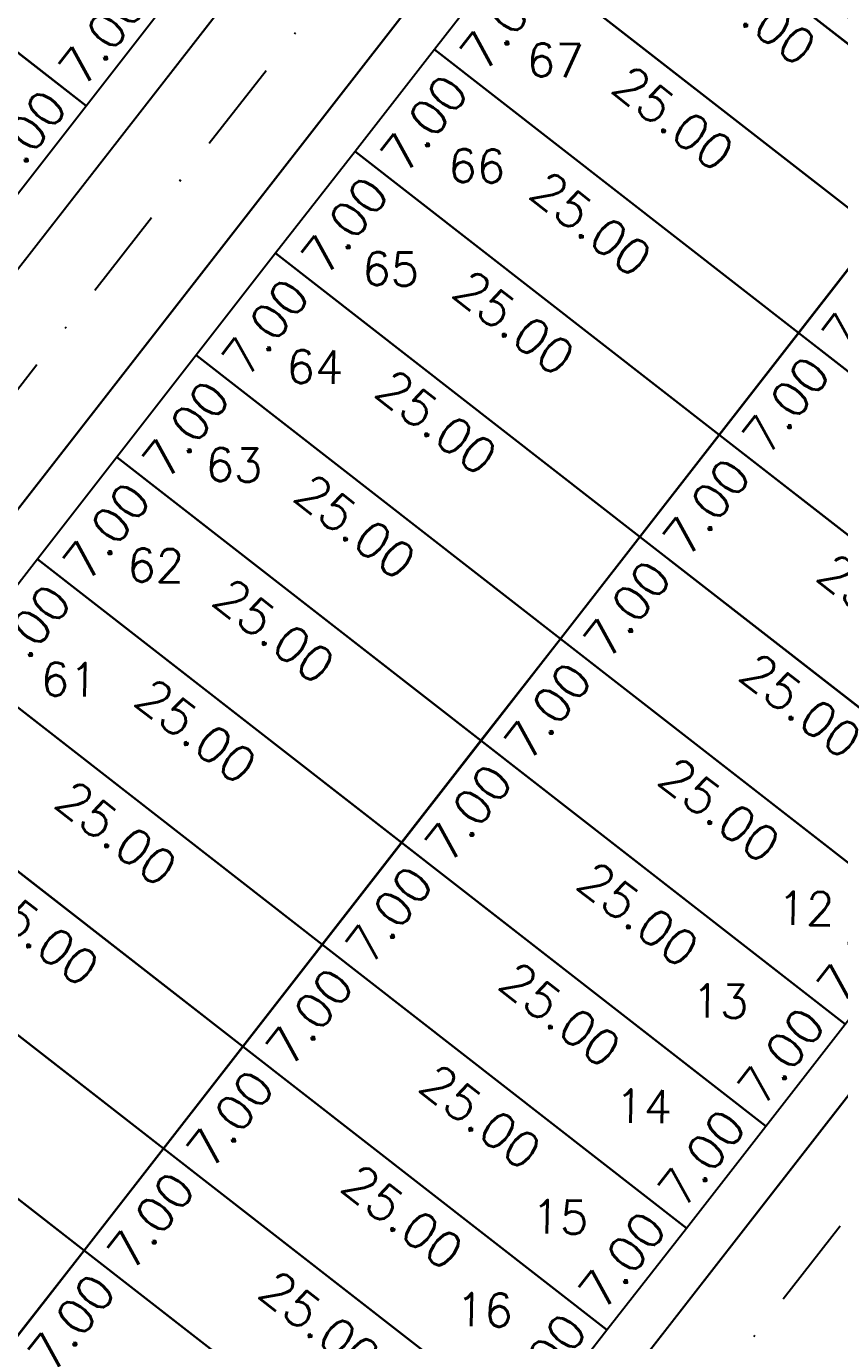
# Model space of a CAD drawing. Header units: millimetres. Extents: x -4430026 to 4783824, y 584 to 9593110.
# Drawn here: x 2560.2 to 2604.3, y 887.7 to 958.9 of the extents above; entities that cross this region are included whole.
import ezdxf
from ezdxf.enums import TextEntityAlignment as Align

# ---------------------------------------------------------------- set-up
doc = ezdxf.new("R2010")
doc.units = ezdxf.units.MM
doc.linetypes.add('CONTINUO', pattern=[0])
doc.linetypes.add('DASHDOT', pattern=[1, 0.5, -0.25, 0, -0.25])
for name, color, linetype in [('Calçada', 1, 'Continuous'), ('Cota', 8, 'Continuous'), ('EIXO DAS VIAS', 252, 'DASHDOT'), ('Lotes', 2, 'Continuous'), ('Numero de lotes', 5, 'Continuous')]:
    doc.layers.add(name, color=color, linetype=linetype)
doc.styles.add('arcad1', font='romans.shx')
doc.styles.add('ROMANS', font='romans.shx')
doc.dimstyles.new('BOLA100', dxfattribs={"dimscale": 0, "dimtxt": 1.9, "dimasz": 0.18, "dimexe": 0.18, "dimexo": 0.063, "dimgap": 0, "dimtad": 1, "dimzin": 4, "dimdsep": 46, "dimtxsty": 'ROMANS', "dimcen": 0.09, "dimse1": 1, "dimse2": 1, "dimsd1": 1, "dimsd2": 1, "dimclrt": 256, "dimaunit": 1, "dimadec": 4, "dimazin": 0, "dimtfac": 1.2, "dimtix": 1, "dimtmove": 2, "dimatfit": 3, "dimfxl": 1, "dimtvp": 2, "dimtolj": 1, "dimtzin": 4, "dimarcsym": 0})

# ---------------------------------------------------------------- blocks, each defined once
blk = doc.blocks.new('*D977')
at = {"layer": 'DEFPOINTS', "color": 0}
for p in [(2563.328, 892.601), (2565.55, 890.871), (2559.028, 887.078)]:
    blk.add_point(p, dxfattribs=at)
at = {"layer": 'Cota', "insert": (2562.65, 888.694), "char_height": 1.9, "attachment_point": 5, "rotation": 52.09358, "style": 'ROMANS'}
blk.add_mtext('\\A1;7.00', dxfattribs=at)
blk = doc.blocks.new('*D978')
at = {"layer": 'DEFPOINTS', "color": 0}
for p in [(2567.629, 898.124), (2569.85, 896.395), (2563.328, 892.601)]:
    blk.add_point(p, dxfattribs=at)
at = {"layer": 'Cota', "insert": (2566.95, 894.217), "char_height": 1.9, "attachment_point": 5, "rotation": 52.09358, "style": 'ROMANS'}
blk.add_mtext('\\A1;7.00', dxfattribs=at)
blk = doc.blocks.new('*D999')
at = {"layer": 'DEFPOINTS', "color": 0}
for p in [(2560.805, 930.053), (2563.151, 928.226), (2556.505, 924.53)]:
    blk.add_point(p, dxfattribs=at)
at = {"layer": 'Cota', "insert": (2560.251, 926.048), "char_height": 1.9, "attachment_point": 5, "rotation": 52.09358, "style": 'ROMANS'}
blk.add_mtext('\\A1;7.00', dxfattribs=at)
blk = doc.blocks.new('*D1000')
at = {"layer": 'DEFPOINTS', "color": 0}
for p in [(2565.106, 935.576), (2567.452, 933.749), (2560.805, 930.053)]:
    blk.add_point(p, dxfattribs=at)
at = {"layer": 'Cota', "insert": (2564.552, 931.572), "char_height": 1.9, "attachment_point": 5, "rotation": 52.09358, "style": 'ROMANS'}
blk.add_mtext('\\A1;7.00', dxfattribs=at)
blk = doc.blocks.new('*D1001')
at = {"layer": 'DEFPOINTS', "color": 0}
for p in [(2569.407, 941.099), (2571.752, 939.273), (2565.106, 935.576)]:
    blk.add_point(p, dxfattribs=at)
at = {"layer": 'Cota', "insert": (2568.853, 937.095), "char_height": 1.9, "attachment_point": 5, "rotation": 52.09358, "style": 'ROMANS'}
blk.add_mtext('\\A1;7.00', dxfattribs=at)
blk = doc.blocks.new('*D1002')
at = {"layer": 'DEFPOINTS', "color": 0}
for p in [(2573.707, 946.622), (2576.053, 944.796), (2569.407, 941.099)]:
    blk.add_point(p, dxfattribs=at)
at = {"layer": 'Cota', "insert": (2573.153, 942.618), "char_height": 1.9, "attachment_point": 5, "rotation": 52.09358, "style": 'ROMANS'}
blk.add_mtext('\\A1;7.00', dxfattribs=at)
blk = doc.blocks.new('*D1003')
at = {"layer": 'DEFPOINTS', "color": 0}
for p in [(2578.008, 952.145), (2580.354, 950.319), (2573.707, 946.622)]:
    blk.add_point(p, dxfattribs=at)
at = {"layer": 'Cota', "insert": (2577.454, 948.141), "char_height": 1.9, "attachment_point": 5, "rotation": 52.09358, "style": 'ROMANS'}
blk.add_mtext('\\A1;7.00', dxfattribs=at)
blk = doc.blocks.new('*D1004')
at = {"layer": 'DEFPOINTS', "color": 0}
for p in [(2582.308, 957.668), (2584.654, 955.842), (2578.008, 952.145)]:
    blk.add_point(p, dxfattribs=at)
at = {"layer": 'Cota', "insert": (2581.754, 953.664), "char_height": 1.9, "attachment_point": 5, "rotation": 52.09358, "style": 'ROMANS'}
blk.add_mtext('\\A1;7.00', dxfattribs=at)
blk = doc.blocks.new('*D1005')
at = {"layer": 'DEFPOINTS', "color": 0}
for p in [(2586.609, 963.192), (2588.955, 961.365), (2582.308, 957.668)]:
    blk.add_point(p, dxfattribs=at)
at = {"layer": 'Cota', "insert": (2586.055, 959.187), "char_height": 1.9, "attachment_point": 5, "rotation": 52.09358, "style": 'ROMANS'}
blk.add_mtext('\\A1;7.00', dxfattribs=at)
blk = doc.blocks.new('*D1008')
at = {"layer": 'DEFPOINTS', "color": 0}
for p in [(2571.93, 903.647), (2574.151, 901.918), (2567.629, 898.124)]:
    blk.add_point(p, dxfattribs=at)
at = {"layer": 'Cota', "insert": (2571.251, 899.74), "char_height": 1.9, "attachment_point": 5, "rotation": 52.09358, "style": 'ROMANS'}
blk.add_mtext('\\A1;7.00', dxfattribs=at)
blk = doc.blocks.new('*D1009')
at = {"layer": 'DEFPOINTS', "color": 0}
for p in [(2576.23, 909.17), (2578.452, 907.441), (2571.93, 903.647)]:
    blk.add_point(p, dxfattribs=at)
at = {"layer": 'Cota', "insert": (2575.552, 905.263), "char_height": 1.9, "attachment_point": 5, "rotation": 52.09358, "style": 'ROMANS'}
blk.add_mtext('\\A1;7.00', dxfattribs=at)
blk = doc.blocks.new('*D1010')
at = {"layer": 'DEFPOINTS', "color": 0}
for p in [(2580.531, 914.694), (2582.752, 912.964), (2576.23, 909.17)]:
    blk.add_point(p, dxfattribs=at)
at = {"layer": 'Cota', "insert": (2579.852, 910.786), "char_height": 1.9, "attachment_point": 5, "rotation": 52.09358, "style": 'ROMANS'}
blk.add_mtext('\\A1;7.00', dxfattribs=at)
blk = doc.blocks.new('*D1011')
at = {"layer": 'DEFPOINTS', "color": 0}
for p in [(2584.831, 920.217), (2587.053, 918.487), (2580.531, 914.694)]:
    blk.add_point(p, dxfattribs=at)
at = {"layer": 'Cota', "insert": (2584.153, 916.309), "char_height": 1.9, "attachment_point": 5, "rotation": 52.09358, "style": 'ROMANS'}
blk.add_mtext('\\A1;7.00', dxfattribs=at)
blk = doc.blocks.new('*D1012')
at = {"layer": 'DEFPOINTS', "color": 0}
for p in [(2589.132, 925.74), (2591.353, 924.01), (2584.831, 920.217)]:
    blk.add_point(p, dxfattribs=at)
at = {"layer": 'Cota', "insert": (2588.454, 921.832), "char_height": 1.9, "attachment_point": 5, "rotation": 52.09358, "style": 'ROMANS'}
blk.add_mtext('\\A1;7.00', dxfattribs=at)
blk = doc.blocks.new('*D1013')
at = {"layer": 'DEFPOINTS', "color": 0}
for p in [(2593.433, 931.263), (2595.654, 929.533), (2589.132, 925.74)]:
    blk.add_point(p, dxfattribs=at)
at = {"layer": 'Cota', "insert": (2592.754, 927.355), "char_height": 1.9, "attachment_point": 5, "rotation": 52.09358, "style": 'ROMANS'}
blk.add_mtext('\\A1;7.00', dxfattribs=at)
blk = doc.blocks.new('*D1014')
at = {"layer": 'DEFPOINTS', "color": 0}
for p in [(2597.733, 936.786), (2599.955, 935.056), (2593.433, 931.263)]:
    blk.add_point(p, dxfattribs=at)
at = {"layer": 'Cota', "insert": (2597.055, 932.878), "char_height": 1.9, "attachment_point": 5, "rotation": 52.09358, "style": 'ROMANS'}
blk.add_mtext('\\A1;7.00', dxfattribs=at)
blk = doc.blocks.new('*D1015')
at = {"layer": 'DEFPOINTS', "color": 0}
for p in [(2602.034, 942.309), (2604.255, 940.579), (2597.733, 936.786)]:
    blk.add_point(p, dxfattribs=at)
at = {"layer": 'Cota', "insert": (2601.355, 938.401), "char_height": 1.9, "attachment_point": 5, "rotation": 52.09358, "style": 'ROMANS'}
blk.add_mtext('\\A1;7.00', dxfattribs=at)
blk = doc.blocks.new('*D1016')
at = {"layer": 'DEFPOINTS', "color": 0}
for p in [(2606.334, 947.832), (2608.556, 946.102), (2602.034, 942.309)]:
    blk.add_point(p, dxfattribs=at)
at = {"layer": 'Cota', "insert": (2605.656, 943.925), "char_height": 1.9, "attachment_point": 5, "rotation": 52.09358, "style": 'ROMANS'}
blk.add_mtext('\\A1;7.00', dxfattribs=at)
blk = doc.blocks.new('*D1019')
at = {"layer": 'DEFPOINTS', "color": 0}
for p in [(2591.085, 888.732), (2591.655, 888.288), (2587.354, 882.765)]:
    blk.add_point(p, dxfattribs=at)
at = {"layer": 'Cota', "insert": (2588.185, 886.554), "char_height": 1.9, "attachment_point": 5, "rotation": 52.09358, "style": 'ROMANS'}
blk.add_mtext('\\A1;7.00', dxfattribs=at)
blk = doc.blocks.new('*D1020')
at = {"layer": 'DEFPOINTS', "color": 0}
for p in [(2595.386, 894.255), (2595.956, 893.811), (2591.655, 888.288)]:
    blk.add_point(p, dxfattribs=at)
at = {"layer": 'Cota', "insert": (2592.486, 892.077), "char_height": 1.9, "attachment_point": 5, "rotation": 52.09358, "style": 'ROMANS'}
blk.add_mtext('\\A1;7.00', dxfattribs=at)
blk = doc.blocks.new('*D1021')
at = {"layer": 'DEFPOINTS', "color": 0}
for p in [(2599.686, 899.778), (2600.256, 899.334), (2595.956, 893.811)]:
    blk.add_point(p, dxfattribs=at)
at = {"layer": 'Cota', "insert": (2596.787, 897.6), "char_height": 1.9, "attachment_point": 5, "rotation": 52.09358, "style": 'ROMANS'}
blk.add_mtext('\\A1;7.00', dxfattribs=at)
blk = doc.blocks.new('*D1022')
at = {"layer": 'DEFPOINTS', "color": 0}
for p in [(2603.987, 905.301), (2604.557, 904.857), (2600.256, 899.334)]:
    blk.add_point(p, dxfattribs=at)
at = {"layer": 'Cota', "insert": (2601.087, 903.123), "char_height": 1.9, "attachment_point": 5, "rotation": 52.09358, "style": 'ROMANS'}
blk.add_mtext('\\A1;7.00', dxfattribs=at)
blk = doc.blocks.new('*D1023')
at = {"layer": 'DEFPOINTS', "color": 0}
for p in [(2608.288, 910.824), (2608.857, 910.38), (2604.557, 904.857)]:
    blk.add_point(p, dxfattribs=at)
at = {"layer": 'Cota', "insert": (2605.388, 908.646), "char_height": 1.9, "attachment_point": 5, "rotation": 52.09358, "style": 'ROMANS'}
blk.add_mtext('\\A1;7.00', dxfattribs=at)
blk = doc.blocks.new('*D1274')
at = {"layer": 'DEFPOINTS', "color": 0}
for p in [(2562.92, 955.022), (2563.45, 954.609), (2559.149, 949.086)]:
    blk.add_point(p, dxfattribs=at)
at = {"layer": 'Cota', "insert": (2560.02, 952.844), "char_height": 1.9, "attachment_point": 5, "rotation": 52.09358, "style": 'ROMANS'}
blk.add_mtext('\\A1;7.00', dxfattribs=at)
blk = doc.blocks.new('*D1275')
at = {"layer": 'DEFPOINTS', "color": 0}
for p in [(2567.22, 960.545), (2567.751, 960.132), (2563.45, 954.609)]:
    blk.add_point(p, dxfattribs=at)
at = {"layer": 'Cota', "insert": (2564.321, 958.367), "char_height": 1.9, "attachment_point": 5, "rotation": 52.09358, "style": 'ROMANS'}
blk.add_mtext('\\A1;7.00', dxfattribs=at)
blk = doc.blocks.new('*D3315')
at = {"layer": 'DEFPOINTS', "color": 0}
for p in [(2599.589, 961.957), (2605.816, 958.561), (2605.112, 957.656)]:
    blk.add_point(p, dxfattribs=at)
at = {"layer": 'Cota', "insert": (2603.639, 961.461), "char_height": 1.9, "attachment_point": 5, "rotation": 322.09358, "style": 'ROMANS'}
blk.add_mtext('\\A1;7.00', dxfattribs=at)
blk = doc.blocks.new('*D3343')
at = {"layer": 'DEFPOINTS', "color": 0}
for p in [(2590.91, 968.715), (2610.635, 953.355), (2608.98, 951.23)]:
    blk.add_point(p, dxfattribs=at)
at = {"layer": 'Cota', "insert": (2599.701, 959.659), "char_height": 1.9, "attachment_point": 5, "rotation": 322.09358, "style": 'ROMANS'}
blk.add_mtext('\\A1;25.00', dxfattribs=at)
blk = doc.blocks.new('*D3415')
at = {"layer": 'DEFPOINTS', "color": 0}
for p in [(2548.025, 975.492), (2567.751, 960.132), (2565.918, 957.779)]:
    blk.add_point(p, dxfattribs=at)
at = {"layer": 'Cota', "insert": (2556.639, 966.208), "char_height": 1.9, "attachment_point": 5, "rotation": 322.09358, "style": 'ROMANS'}
blk.add_mtext('\\A1;25.00', dxfattribs=at)
blk = doc.blocks.new('*D3427')
at = {"layer": 'DEFPOINTS', "color": 0}
for p in [(2543.725, 969.968), (2563.45, 954.609), (2561.722, 952.39)]:
    blk.add_point(p, dxfattribs=at)
at = {"layer": 'Cota', "insert": (2552.443, 960.819), "char_height": 1.9, "attachment_point": 5, "rotation": 322.09358, "style": 'ROMANS'}
blk.add_mtext('\\A1;25.00', dxfattribs=at)
blk = doc.blocks.new('*D3775')
at = {"layer": 'DEFPOINTS', "color": 0}
for p in [(2543.603, 907.96), (2563.328, 892.601), (2561.56, 890.33)]:
    blk.add_point(p, dxfattribs=at)
at = {"layer": 'Cota', "insert": (2552.281, 898.759), "char_height": 1.9, "attachment_point": 5, "rotation": 322.09358, "style": 'ROMANS'}
blk.add_mtext('\\A1;25.00', dxfattribs=at)
blk = doc.blocks.new('*D3776')
at = {"layer": 'DEFPOINTS', "color": 0}
for p in [(2563.328, 892.601), (2583.054, 877.242), (2581.285, 874.971)]:
    blk.add_point(p, dxfattribs=at)
at = {"layer": 'Cota', "insert": (2572.006, 883.4), "char_height": 1.9, "attachment_point": 5, "rotation": 322.09358, "style": 'ROMANS'}
blk.add_mtext('\\A1;25.00', dxfattribs=at)
blk = doc.blocks.new('*D3785')
at = {"layer": 'DEFPOINTS', "color": 0}
for p in [(2547.904, 913.484), (2567.629, 898.124), (2565.653, 895.587)]:
    blk.add_point(p, dxfattribs=at)
at = {"layer": 'Cota', "insert": (2556.374, 904.016), "char_height": 1.9, "attachment_point": 5, "rotation": 322.09358, "style": 'ROMANS'}
blk.add_mtext('\\A1;25.00', dxfattribs=at)
blk = doc.blocks.new('*D3786')
at = {"layer": 'DEFPOINTS', "color": 0}
for p in [(2567.629, 898.124), (2587.354, 882.765), (2585.379, 880.228)]:
    blk.add_point(p, dxfattribs=at)
at = {"layer": 'Cota', "insert": (2576.1, 888.657), "char_height": 1.9, "attachment_point": 5, "rotation": 322.09358, "style": 'ROMANS'}
blk.add_mtext('\\A1;25.00', dxfattribs=at)
blk = doc.blocks.new('*D3793')
at = {"layer": 'DEFPOINTS', "color": 0}
for p in [(2552.204, 919.007), (2571.93, 903.647), (2570.137, 901.345)]:
    blk.add_point(p, dxfattribs=at)
at = {"layer": 'Cota', "insert": (2560.858, 909.774), "char_height": 1.9, "attachment_point": 5, "rotation": 322.09358, "style": 'ROMANS'}
blk.add_mtext('\\A1;25.00', dxfattribs=at)
blk = doc.blocks.new('*D3794')
at = {"layer": 'DEFPOINTS', "color": 0}
for p in [(2571.93, 903.647), (2591.655, 888.288), (2589.862, 885.985)]:
    blk.add_point(p, dxfattribs=at)
at = {"layer": 'Cota', "insert": (2580.583, 894.415), "char_height": 1.9, "attachment_point": 5, "rotation": 322.09358, "style": 'ROMANS'}
blk.add_mtext('\\A1;25.00', dxfattribs=at)
blk = doc.blocks.new('*D3814')
at = {"layer": 'DEFPOINTS', "color": 0}
for p in [(2556.505, 924.53), (2576.23, 909.17), (2574.361, 906.769)]:
    blk.add_point(p, dxfattribs=at)
at = {"layer": 'Cota', "insert": (2565.082, 915.199), "char_height": 1.9, "attachment_point": 5, "rotation": 322.09358, "style": 'ROMANS'}
blk.add_mtext('\\A1;25.00', dxfattribs=at)
blk = doc.blocks.new('*D3815')
at = {"layer": 'DEFPOINTS', "color": 0}
for p in [(2576.23, 909.17), (2595.956, 893.811), (2594.086, 891.41)]:
    blk.add_point(p, dxfattribs=at)
at = {"layer": 'Cota', "insert": (2584.807, 899.839), "char_height": 1.9, "attachment_point": 5, "rotation": 322.09358, "style": 'ROMANS'}
blk.add_mtext('\\A1;25.00', dxfattribs=at)
blk = doc.blocks.new('*D3822')
at = {"layer": 'DEFPOINTS', "color": 0}
for p in [(2560.805, 930.053), (2580.531, 914.694), (2578.675, 912.31)]:
    blk.add_point(p, dxfattribs=at)
at = {"layer": 'Cota', "insert": (2569.396, 920.739), "char_height": 1.9, "attachment_point": 5, "rotation": 322.09358, "style": 'ROMANS'}
blk.add_mtext('\\A1;25.00', dxfattribs=at)
blk = doc.blocks.new('*D3823')
at = {"layer": 'DEFPOINTS', "color": 0}
for p in [(2580.531, 914.694), (2600.256, 899.334), (2598.4, 896.95)]:
    blk.add_point(p, dxfattribs=at)
at = {"layer": 'Cota', "insert": (2589.121, 905.38), "char_height": 1.9, "attachment_point": 5, "rotation": 322.09358, "style": 'ROMANS'}
blk.add_mtext('\\A1;25.00', dxfattribs=at)
blk = doc.blocks.new('*D3830')
at = {"layer": 'DEFPOINTS', "color": 0}
for p in [(2565.106, 935.576), (2584.831, 920.217), (2582.901, 917.737)]:
    blk.add_point(p, dxfattribs=at)
at = {"layer": 'Cota', "insert": (2573.622, 926.166), "char_height": 1.9, "attachment_point": 5, "rotation": 322.09358, "style": 'ROMANS'}
blk.add_mtext('\\A1;25.00', dxfattribs=at)
blk = doc.blocks.new('*D3831')
at = {"layer": 'DEFPOINTS', "color": 0}
for p in [(2584.831, 920.217), (2604.557, 904.857), (2602.626, 902.378)]:
    blk.add_point(p, dxfattribs=at)
at = {"layer": 'Cota', "insert": (2593.347, 910.807), "char_height": 1.9, "attachment_point": 5, "rotation": 322.09358, "style": 'ROMANS'}
blk.add_mtext('\\A1;25.00', dxfattribs=at)
blk = doc.blocks.new('*D3838')
at = {"layer": 'DEFPOINTS', "color": 0}
for p in [(2569.407, 941.099), (2589.132, 925.74), (2587.303, 923.391)]:
    blk.add_point(p, dxfattribs=at)
at = {"layer": 'Cota', "insert": (2578.024, 931.82), "char_height": 1.9, "attachment_point": 5, "rotation": 322.09358, "style": 'ROMANS'}
blk.add_mtext('\\A1;25.00', dxfattribs=at)
blk = doc.blocks.new('*D3839')
at = {"layer": 'DEFPOINTS', "color": 0}
for p in [(2589.132, 925.74), (2608.857, 910.38), (2607.028, 908.031)]:
    blk.add_point(p, dxfattribs=at)
at = {"layer": 'Cota', "insert": (2597.749, 916.46), "char_height": 1.9, "attachment_point": 5, "rotation": 322.09358, "style": 'ROMANS'}
blk.add_mtext('\\A1;25.00', dxfattribs=at)
blk = doc.blocks.new('*D3846')
at = {"layer": 'DEFPOINTS', "color": 0}
for p in [(2573.707, 946.622), (2593.433, 931.263), (2591.705, 929.044)]:
    blk.add_point(p, dxfattribs=at)
at = {"layer": 'Cota', "insert": (2582.426, 937.473), "char_height": 1.9, "attachment_point": 5, "rotation": 322.09358, "style": 'ROMANS'}
blk.add_mtext('\\A1;25.00', dxfattribs=at)
blk = doc.blocks.new('*D3847')
at = {"layer": 'DEFPOINTS', "color": 0}
for p in [(2593.433, 931.263), (2613.158, 915.904), (2611.43, 913.685)]:
    blk.add_point(p, dxfattribs=at)
at = {"layer": 'Cota', "insert": (2602.151, 922.114), "char_height": 1.9, "attachment_point": 5, "rotation": 322.09358, "style": 'ROMANS'}
blk.add_mtext('\\A1;25.00', dxfattribs=at)
blk = doc.blocks.new('*D3854')
at = {"layer": 'DEFPOINTS', "color": 0}
for p in [(2578.008, 952.145), (2597.733, 936.786), (2595.901, 934.433)]:
    blk.add_point(p, dxfattribs=at)
at = {"layer": 'Cota', "insert": (2586.622, 942.862), "char_height": 1.9, "attachment_point": 5, "rotation": 322.09358, "style": 'ROMANS'}
blk.add_mtext('\\A1;25.00', dxfattribs=at)
blk = doc.blocks.new('*D3855')
at = {"layer": 'DEFPOINTS', "color": 0}
for p in [(2597.733, 936.786), (2617.459, 921.427), (2615.626, 919.073)]:
    blk.add_point(p, dxfattribs=at)
at = {"layer": 'Cota', "insert": (2606.347, 927.503), "char_height": 1.9, "attachment_point": 5, "rotation": 322.09358, "style": 'ROMANS'}
blk.add_mtext('\\A1;25.00', dxfattribs=at)
blk = doc.blocks.new('*D3862')
at = {"layer": 'DEFPOINTS', "color": 0}
for p in [(2582.308, 957.668), (2602.034, 942.309), (2600.073, 939.79)]:
    blk.add_point(p, dxfattribs=at)
at = {"layer": 'Cota', "insert": (2590.794, 948.22), "char_height": 1.9, "attachment_point": 5, "rotation": 322.09358, "style": 'ROMANS'}
blk.add_mtext('\\A1;25.00', dxfattribs=at)
blk = doc.blocks.new('*D3863')
at = {"layer": 'DEFPOINTS', "color": 0}
for p in [(2602.034, 942.309), (2621.759, 926.95), (2619.798, 924.431)]:
    blk.add_point(p, dxfattribs=at)
at = {"layer": 'Cota', "insert": (2610.519, 932.86), "char_height": 1.9, "attachment_point": 5, "rotation": 322.09358, "style": 'ROMANS'}
blk.add_mtext('\\A1;25.00', dxfattribs=at)
blk = doc.blocks.new('*D3870')
at = {"layer": 'DEFPOINTS', "color": 0}
for p in [(2586.609, 963.192), (2606.334, 947.832), (2604.527, 945.51)]:
    blk.add_point(p, dxfattribs=at)
at = {"layer": 'Cota', "insert": (2595.247, 953.94), "char_height": 1.9, "attachment_point": 5, "rotation": 322.09358, "style": 'ROMANS'}
blk.add_mtext('\\A1;25.00', dxfattribs=at)

msp = doc.modelspace()

# ---------------------------------------------------------------- linework, layer by layer
at = {"layer": 'Calçada', "lineweight": -3}
for p, q in [((2448.999, 803.555), (2600.103, 997.612)), ((2448.999, 803.555), (2600.103, 997.612)), ((2607.654, 994.288), (2455.311, 798.64)), ((2607.654, 994.288), (2455.311, 798.64)), ((2498.707, 764.849), (2651.071, 960.525)), ((2498.707, 764.849), (2651.071, 960.525))]:
    msp.add_line(p, q, dxfattribs=at)
for points in [[(2600.103, 997.612, 0.46732), (2598.16, 1006.61, 0.081083), (2556.59, 1020.475, -0.007625), (2552.866, 1021.135, 0.282098), (2546.995, 1018.929), (2405.603, 837.345, 0.414214), (2406.651, 828.925), (2440.578, 802.507, 0.414214), (2448.999, 803.555)], [(2600.103, 997.612, 0.46732), (2598.16, 1006.61, 0.081083), (2556.59, 1020.475, -0.007625), (2552.866, 1021.135, 0.282098), (2546.995, 1018.929), (2405.603, 837.345, 0.414214), (2406.651, 828.925), (2440.578, 802.507, 0.414214), (2448.999, 803.555)], [(2651.071, 960.525, 0.414214), (2650.024, 968.945), (2618.463, 993.52, 0.00577), (2615.964, 995.42, 0.40747), (2607.654, 994.288), (2455.311, 798.64, 0.414214), (2456.359, 790.219), (2490.286, 763.801, 0.414214), (2498.707, 764.849)], [(2651.071, 960.525, 0.414214), (2650.024, 968.945), (2618.463, 993.52, 0.00577), (2615.964, 995.42, 0.40747), (2607.654, 994.288), (2455.311, 798.64, 0.414214), (2456.359, 790.219), (2490.286, 763.801, 0.414214), (2498.707, 764.849)]]:
    msp.add_lwpolyline(points, format="xyb", close=True, dxfattribs=at)
at = {"layer": 'EIXO DAS VIAS', "ltscale": 10}
for p, q in [((2446.011, 793.207, 103.708), (2610.292, 1004.186, 103.708)), ((2495.719, 754.502, 103.708), (2660.371, 965.958, 103.708))]:
    msp.add_line(p, q, dxfattribs=at)
at = {"layer": 'Lotes', "lineweight": -3}
for p, q in [((2563.45, 954.609), (2523.999, 985.328)), ((2474.859, 778.983), (2627.838, 975.448)), ((2630.36, 937.996), (2590.91, 968.715)), ((2626.06, 932.473), (2586.609, 963.192)), ((2621.759, 926.95), (2582.308, 957.668)), ((2617.459, 921.427), (2578.008, 952.145)), ((2613.158, 915.904), (2573.707, 946.622)), ((2608.857, 910.38), (2569.407, 941.099)), ((2604.557, 904.857), (2565.106, 935.576)), ((2600.256, 899.334), (2560.805, 930.053)), ((2595.956, 893.811), (2556.505, 924.53)), ((2591.655, 888.288), (2552.204, 919.007)), ((2587.354, 882.765), (2547.904, 913.484)), ((2583.054, 877.242), (2543.603, 907.96))]:
    msp.add_line(p, q, dxfattribs=at)
at = {"layer": 'Lotes', "linetype": 'CONTINUO', "lineweight": -3}
for p, q in [((2563.45, 954.609), (2543.725, 969.968)), ((2543.725, 969.968), (2563.45, 954.609)), ((2610.635, 953.355), (2590.91, 968.715)), ((2586.609, 963.192), (2582.308, 957.668)), ((2606.334, 947.832), (2586.609, 963.192)), ((2586.609, 963.192), (2606.334, 947.832)), ((2599.589, 961.957), (2605.112, 957.656)), ((2563.45, 954.609), (2567.751, 960.132)), ((2582.308, 957.668), (2578.008, 952.145)), ((2602.034, 942.309), (2582.308, 957.668)), ((2582.308, 957.668), (2602.034, 942.309)), ((2559.149, 949.086), (2563.45, 954.609)), ((2578.008, 952.145), (2573.707, 946.622)), ((2597.733, 936.786), (2578.008, 952.145)), ((2578.008, 952.145), (2597.733, 936.786)), ((2606.334, 947.832), (2602.034, 942.309)), ((2602.034, 942.309), (2606.334, 947.832)), ((2573.707, 946.622), (2569.407, 941.099)), ((2593.433, 931.263), (2573.707, 946.622)), ((2573.707, 946.622), (2593.433, 931.263)), ((2602.034, 942.309), (2597.733, 936.786)), ((2597.733, 936.786), (2602.034, 942.309)), ((2621.759, 926.95), (2602.034, 942.309)), ((2602.034, 942.309), (2621.759, 926.95)), ((2569.407, 941.099), (2565.106, 935.576)), ((2589.132, 925.74), (2569.407, 941.099)), ((2569.407, 941.099), (2589.132, 925.74)), ((2597.733, 936.786), (2593.433, 931.263)), ((2593.433, 931.263), (2597.733, 936.786)), ((2617.459, 921.427), (2597.733, 936.786)), ((2597.733, 936.786), (2617.459, 921.427)), ((2565.106, 935.576), (2560.805, 930.053)), ((2584.831, 920.217), (2565.106, 935.576)), ((2565.106, 935.576), (2584.831, 920.217)), ((2593.433, 931.263), (2589.132, 925.74)), ((2589.132, 925.74), (2593.433, 931.263)), ((2613.158, 915.904), (2593.433, 931.263)), ((2593.433, 931.263), (2613.158, 915.904)), ((2560.805, 930.053), (2556.505, 924.53)), ((2580.531, 914.694), (2560.805, 930.053)), ((2560.805, 930.053), (2580.531, 914.694)), ((2589.132, 925.74), (2584.831, 920.217)), ((2584.831, 920.217), (2589.132, 925.74)), ((2608.857, 910.38), (2589.132, 925.74)), ((2589.132, 925.74), (2608.857, 910.38)), ((2576.23, 909.17), (2556.505, 924.53)), ((2556.505, 924.53), (2576.23, 909.17)), ((2584.831, 920.217), (2580.531, 914.694)), ((2580.531, 914.694), (2584.831, 920.217)), ((2604.557, 904.857), (2584.831, 920.217)), ((2584.831, 920.217), (2604.557, 904.857)), ((2571.93, 903.647), (2552.204, 919.007)), ((2552.204, 919.007), (2571.93, 903.647)), ((2580.531, 914.694), (2576.23, 909.17)), ((2576.23, 909.17), (2580.531, 914.694)), ((2600.256, 899.334), (2580.531, 914.694)), ((2580.531, 914.694), (2600.256, 899.334)), ((2567.629, 898.124), (2547.904, 913.484)), ((2547.904, 913.484), (2567.629, 898.124)), ((2576.23, 909.17), (2571.93, 903.647)), ((2571.93, 903.647), (2576.23, 909.17)), ((2595.956, 893.811), (2576.23, 909.17)), ((2576.23, 909.17), (2595.956, 893.811)), ((2563.328, 892.601), (2543.603, 907.96)), ((2543.603, 907.96), (2563.328, 892.601)), ((2600.256, 899.334), (2604.557, 904.857)), ((2571.93, 903.647), (2567.629, 898.124)), ((2567.629, 898.124), (2571.93, 903.647)), ((2591.655, 888.288), (2571.93, 903.647)), ((2571.93, 903.647), (2591.655, 888.288)), ((2595.956, 893.811), (2600.256, 899.334)), ((2567.629, 898.124), (2563.328, 892.601)), ((2563.328, 892.601), (2567.629, 898.124)), ((2587.354, 882.765), (2567.629, 898.124)), ((2567.629, 898.124), (2587.354, 882.765)), ((2591.655, 888.288), (2595.956, 893.811)), ((2563.328, 892.601), (2559.028, 887.078)), ((2559.028, 887.078), (2563.328, 892.601)), ((2583.054, 877.242), (2563.328, 892.601)), ((2563.328, 892.601), (2583.054, 877.242)), ((2587.354, 882.765), (2591.655, 888.288))]:
    msp.add_line(p, q, dxfattribs=at)
at = {"layer": 'Lotes'}
for points in [[(2616.791, 984.049), (2599.589, 961.957), (2605.112, 957.656), (2622.314, 979.748)], [(2548.025, 975.492), (2543.725, 969.968), (2563.45, 954.609), (2567.751, 960.132)], [(2543.725, 969.968), (2539.424, 964.445), (2559.149, 949.086), (2563.45, 954.609)], [(2590.91, 968.715), (2586.609, 963.192), (2606.334, 947.832), (2610.635, 953.355)], [(2586.609, 963.192), (2582.308, 957.668), (2602.034, 942.309), (2606.334, 947.832)], [(2582.308, 957.668), (2578.008, 952.145), (2597.733, 936.786), (2602.034, 942.309)], [(2578.008, 952.145), (2573.707, 946.622), (2593.433, 931.263), (2597.733, 936.786)], [(2606.334, 947.832), (2602.034, 942.309), (2621.759, 926.95), (2626.06, 932.473)], [(2573.707, 946.622), (2569.407, 941.099), (2589.132, 925.74), (2593.433, 931.263)], [(2602.034, 942.309), (2597.733, 936.786), (2617.459, 921.427), (2621.759, 926.95)], [(2569.407, 941.099), (2565.106, 935.576), (2584.831, 920.217), (2589.132, 925.74)], [(2597.733, 936.786), (2593.433, 931.263), (2613.158, 915.904), (2617.459, 921.427)], [(2565.106, 935.576), (2560.805, 930.053), (2580.531, 914.694), (2584.831, 920.217)], [(2593.433, 931.263), (2589.132, 925.74), (2608.857, 910.38), (2613.158, 915.904)], [(2560.805, 930.053), (2556.505, 924.53), (2576.23, 909.17), (2580.531, 914.694)], [(2589.132, 925.74), (2584.831, 920.217), (2604.557, 904.857), (2608.857, 910.38)], [(2556.505, 924.53), (2552.204, 919.007), (2571.93, 903.647), (2576.23, 909.17)], [(2584.831, 920.217), (2580.531, 914.694), (2600.256, 899.334), (2604.557, 904.857)], [(2552.204, 919.007), (2547.904, 913.484), (2567.629, 898.124), (2571.93, 903.647)], [(2580.531, 914.694), (2576.23, 909.17), (2595.956, 893.811), (2600.256, 899.334)], [(2547.904, 913.484), (2543.603, 907.96), (2563.328, 892.601), (2567.629, 898.124)], [(2576.23, 909.17), (2571.93, 903.647), (2591.655, 888.288), (2595.956, 893.811)], [(2543.603, 907.96), (2539.302, 902.437), (2559.028, 887.078), (2563.328, 892.601)], [(2571.93, 903.647), (2567.629, 898.124), (2587.354, 882.765), (2591.655, 888.288)], [(2567.629, 898.124), (2563.328, 892.601), (2583.054, 877.242), (2587.354, 882.765)], [(2563.328, 892.601), (2559.028, 887.078), (2578.753, 871.719), (2583.054, 877.242)]]:
    msp.add_lwpolyline(points, close=True, dxfattribs=at)

# ---------------------------------------------------------------- texts
at = {"layer": 'Numero de lotes', "style": 'arcad1'}
for s, p in [('67', (2588.856, 957.081, 103.708)), ('66', (2584.606, 951.358, 103.708)), ('65', (2579.944, 945.779, 103.708)), ('64', (2575.84, 940.467, 103.708)), ('63', (2571.459, 935.16, 103.708)), ('62', (2567.214, 929.712, 103.708)), ('61', (2562.528, 923.531, 103.708)), ('12', (2602.437, 911.129, 103.708)), ('13', (2597.785, 906.103, 103.708)), ('14', (2593.643, 900.404, 103.708)), ('15', (2589.112, 894.409, 103.708)), ('16', (2585.012, 889.373, 103.708))]:
    msp.add_text(s, height=1.8, rotation=358.97539, dxfattribs=at).set_placement(p, align=Align.MIDDLE_CENTER)

# ---------------------------------------------------------------- dimensions: what is measured, and where the dimension line sits
at = {"layer": 'Cota'}
for base, p1, p2, angle, picture, middle in [((2565.918, 957.779), (2548.025, 975.492), (2567.751, 960.132), 142.09358, '*D3415', (2556.639, 966.208)), ((2561.722, 952.39), (2543.725, 969.968), (2563.45, 954.609), 142.09358, '*D3427', (2552.443, 960.819)), ((2608.98, 951.23), (2590.91, 968.715), (2610.635, 953.355), 142.09358, '*D3343', (2599.701, 959.659)), ((2605.816, 958.561), (2599.589, 961.957), (2605.112, 957.656), 142.09358, '*D3315', (2603.639, 961.461)), ((2588.955, 961.365), (2582.308, 957.668), (2586.609, 963.192), 232.09358, '*D1005', (2586.055, 959.187)), ((2604.527, 945.51), (2586.609, 963.192), (2606.334, 947.832), 142.09358, '*D3870', (2595.247, 953.94)), ((2567.22, 960.545), (2563.45, 954.609), (2567.751, 960.132), 232.09358, '*D1275', (2564.321, 958.367)), ((2584.654, 955.842), (2578.008, 952.145), (2582.308, 957.668), 232.09358, '*D1004', (2581.754, 953.664)), ((2600.073, 939.79), (2582.308, 957.668), (2602.034, 942.309), 142.09358, '*D3862', (2590.794, 948.22)), ((2562.92, 955.022), (2559.149, 949.086), (2563.45, 954.609), 232.09358, '*D1274', (2560.02, 952.844)), ((2580.354, 950.319), (2573.707, 946.622), (2578.008, 952.145), 232.09358, '*D1003', (2577.454, 948.141)), ((2595.901, 934.433), (2578.008, 952.145), (2597.733, 936.786), 142.09358, '*D3854', (2586.622, 942.862)), ((2608.556, 946.102), (2602.034, 942.309), (2606.334, 947.832), 232.09358, '*D1016', (2605.656, 943.925)), ((2576.053, 944.796), (2569.407, 941.099), (2573.707, 946.622), 232.09358, '*D1002', (2573.153, 942.618)), ((2591.705, 929.044), (2573.707, 946.622), (2593.433, 931.263), 142.09358, '*D3846', (2582.426, 937.473)), ((2604.255, 940.579), (2597.733, 936.786), (2602.034, 942.309), 232.09358, '*D1015', (2601.355, 938.401)), ((2619.798, 924.431), (2602.034, 942.309), (2621.759, 926.95), 142.09358, '*D3863', (2610.519, 932.86)), ((2571.752, 939.273), (2565.106, 935.576), (2569.407, 941.099), 232.09358, '*D1001', (2568.853, 937.095)), ((2587.303, 923.391), (2569.407, 941.099), (2589.132, 925.74), 142.09358, '*D3838', (2578.024, 931.82)), ((2599.955, 935.056), (2593.433, 931.263), (2597.733, 936.786), 232.09358, '*D1014', (2597.055, 932.878)), ((2615.626, 919.073), (2597.733, 936.786), (2617.459, 921.427), 142.09358, '*D3855', (2606.347, 927.503)), ((2567.452, 933.749), (2560.805, 930.053), (2565.106, 935.576), 232.09358, '*D1000', (2564.552, 931.572)), ((2582.901, 917.737), (2565.106, 935.576), (2584.831, 920.217), 142.09358, '*D3830', (2573.622, 926.166)), ((2595.654, 929.533), (2589.132, 925.74), (2593.433, 931.263), 232.09358, '*D1013', (2592.754, 927.355)), ((2611.43, 913.685), (2593.433, 931.263), (2613.158, 915.904), 142.09358, '*D3847', (2602.151, 922.114)), ((2563.151, 928.226), (2556.505, 924.53), (2560.805, 930.053), 232.09358, '*D999', (2560.251, 926.048)), ((2578.675, 912.31), (2560.805, 930.053), (2580.531, 914.694), 142.09358, '*D3822', (2569.396, 920.739)), ((2591.353, 924.01), (2584.831, 920.217), (2589.132, 925.74), 232.09358, '*D1012', (2588.454, 921.832)), ((2607.028, 908.031), (2589.132, 925.74), (2608.857, 910.38), 142.09358, '*D3839', (2597.749, 916.46)), ((2574.361, 906.769), (2556.505, 924.53), (2576.23, 909.17), 142.09358, '*D3814', (2565.082, 915.199)), ((2587.053, 918.487), (2580.531, 914.694), (2584.831, 920.217), 232.09358, '*D1011', (2584.153, 916.309)), ((2602.626, 902.378), (2584.831, 920.217), (2604.557, 904.857), 142.09358, '*D3831', (2593.347, 910.807)), ((2570.137, 901.345), (2552.204, 919.007), (2571.93, 903.647), 142.09358, '*D3793', (2560.858, 909.774)), ((2582.752, 912.964), (2576.23, 909.17), (2580.531, 914.694), 232.09358, '*D1010', (2579.852, 910.786)), ((2598.4, 896.95), (2580.531, 914.694), (2600.256, 899.334), 142.09358, '*D3823', (2589.121, 905.38)), ((2565.653, 895.587), (2547.904, 913.484), (2567.629, 898.124), 142.09358, '*D3785', (2556.374, 904.016)), ((2608.288, 910.824), (2604.557, 904.857), (2608.857, 910.38), 232.09358, '*D1023', (2605.388, 908.646)), ((2578.452, 907.441), (2571.93, 903.647), (2576.23, 909.17), 232.09358, '*D1009', (2575.552, 905.263)), ((2594.086, 891.41), (2576.23, 909.17), (2595.956, 893.811), 142.09358, '*D3815', (2584.807, 899.839)), ((2561.56, 890.33), (2543.603, 907.96), (2563.328, 892.601), 142.09358, '*D3775', (2552.281, 898.759)), ((2603.987, 905.301), (2600.256, 899.334), (2604.557, 904.857), 232.09358, '*D1022', (2601.087, 903.123)), ((2574.151, 901.918), (2567.629, 898.124), (2571.93, 903.647), 232.09358, '*D1008', (2571.251, 899.74)), ((2589.862, 885.985), (2571.93, 903.647), (2591.655, 888.288), 142.09358, '*D3794', (2580.583, 894.415)), ((2599.686, 899.778), (2595.956, 893.811), (2600.256, 899.334), 232.09358, '*D1021', (2596.787, 897.6)), ((2569.85, 896.395), (2563.328, 892.601), (2567.629, 898.124), 232.09358, '*D978', (2566.95, 894.217)), ((2585.379, 880.228), (2567.629, 898.124), (2587.354, 882.765), 142.09358, '*D3786', (2576.1, 888.657)), ((2595.386, 894.255), (2591.655, 888.288), (2595.956, 893.811), 232.09358, '*D1020', (2592.486, 892.077)), ((2565.55, 890.871), (2559.028, 887.078), (2563.328, 892.601), 232.09358, '*D977', (2562.65, 888.694)), ((2581.285, 874.971), (2563.328, 892.601), (2583.054, 877.242), 142.09358, '*D3776', (2572.006, 883.4)), ((2591.085, 888.732), (2587.354, 882.765), (2591.655, 888.288), 232.09358, '*D1019', (2588.185, 886.554))]:
    dim = msp.add_linear_dim(base=base, p1=p1, p2=p2, angle=angle, dimstyle='BOLA100', override={"dimscale": 1}, dxfattribs=at)
    dim.commit()
    dim.dimension.update_dxf_attribs({"geometry": picture, "text_midpoint": middle})

doc.saveas('drawing.dxf')
